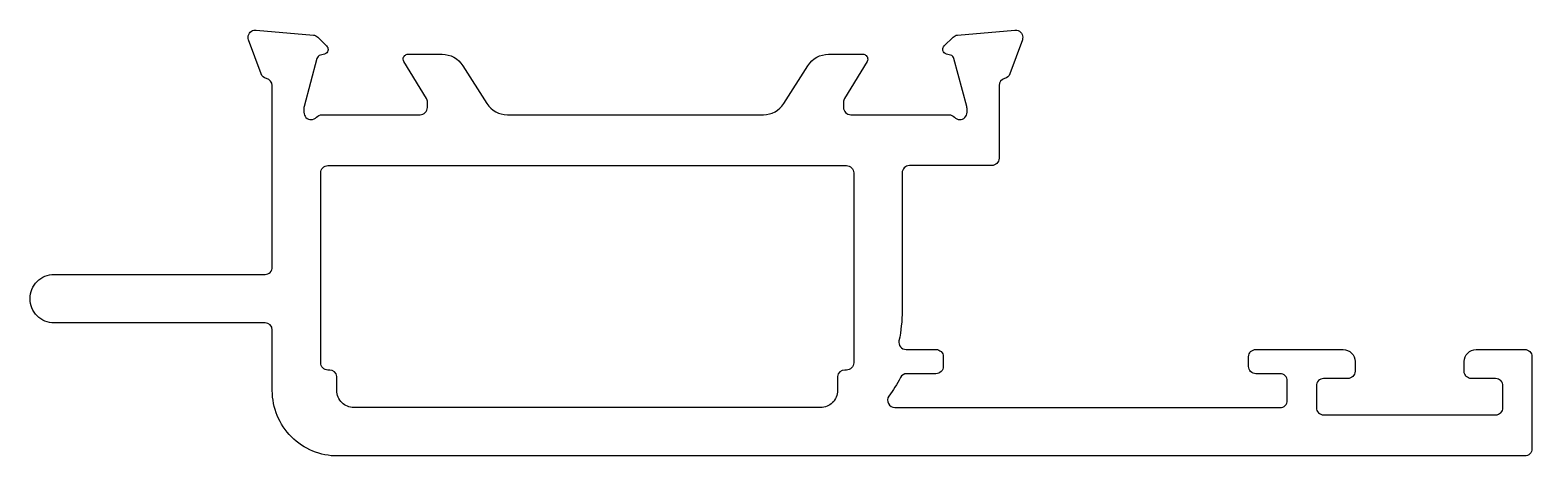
# Model space of a CAD drawing. Header units: millimetres. Extents: x 425.2 to 487.2, y 49 to 66.6.
import ezdxf

# ---------------------------------------------------------------- set-up
doc = ezdxf.new("R2010")
doc.units = ezdxf.units.MM
doc.layers.add('INCE', color=11, linetype='Continuous')

msp = doc.modelspace()

# ---------------------------------------------------------------- linework, layer by layer
at = {"color": 0}
msp.add_lwpolyline([(435.005, 64.626, -0.26206), (434.781, 64.818), (434.267, 66.23, -0.091642), (434.25, 66.331, -0.414214), (434.55, 66.631, -0.02182), (434.576, 66.63), (436.942, 66.423, -0.176327), (437.127, 66.336), (437.491, 65.972, -0.198912), (437.55, 65.831, -0.065543), (437.543, 65.779, -0.267949), (437.402, 65.638), (437.233, 65.593, 0.267949), (437.091, 65.451), (436.56, 63.469, 0.065543), (436.55, 63.392), (436.55, 63.231, 0.414214), (436.85, 62.931, 0.213422), (437.073, 63.031, -0.213422), (437.297, 63.131), (441.35, 63.131, 0.414214), (441.65, 63.431), (441.65, 63.652, 0.137852), (441.606, 63.808), (440.679, 65.327, -0.137852), (440.65, 65.431, -0.414214), (440.85, 65.631), (442.256, 65.631, -0.261413), (443.109, 65.152), (444.107, 63.592, 0.255809), (444.95, 63.131), (455.519, 63.131, 0.255809), (456.361, 63.592), (457.359, 65.152, -0.261413), (458.213, 65.631), (459.626, 65.631, -0.414214), (459.826, 65.431, -0.137852), (459.797, 65.327), (458.87, 63.808, 0.137852), (458.826, 63.652), (458.826, 63.431, 0.415222), (459.126, 63.131), (463.179, 63.131, -0.213422), (463.402, 63.031, 0.213422), (463.626, 62.931, 0.414214), (463.926, 63.231), (463.926, 63.392, 0.065543), (463.916, 63.469), (463.385, 65.451, 0.267949), (463.243, 65.593), (463.074, 65.638, -0.267949), (462.933, 65.779, -0.065543), (462.926, 65.831, -0.198912), (462.985, 65.972), (463.348, 66.336, -0.176327), (463.534, 66.423), (465.9, 66.63, -0.02182), (465.926, 66.631, -0.414214), (466.226, 66.331, -0.091642), (466.209, 66.23), (465.694, 64.818, -0.25459), (465.479, 64.628, 0.349872), (465.246, 64.335), (465.246, 61.331, -0.414214), (464.946, 61.031), (461.546, 61.031, 0.414214), (461.246, 60.731), (461.246, 55.031, -0.051592), (461.117, 53.793, 0.476486), (461.411, 53.431), (462.643, 53.431, -0.414214), (462.943, 53.131), (462.943, 52.731, -0.414214), (462.643, 52.431), (461.439, 52.431, 0.28011), (461.173, 52.269, -0.037433), (460.702, 51.507, 0.612595), (460.945, 51.031), (476.846, 51.031, 0.414214), (477.146, 51.331), (477.146, 52.131, 0.414214), (476.846, 52.431), (475.846, 52.431, -0.414214), (475.546, 52.731), (475.546, 53.131, -0.414214), (475.846, 53.431), (479.446, 53.431, -0.414214), (479.946, 52.931), (479.946, 52.531, -0.414214), (479.646, 52.231), (478.646, 52.231, 0.414214), (478.346, 51.931), (478.346, 51.031, 0.414214), (478.646, 50.731), (485.746, 50.731, 0.414214), (486.046, 51.031), (486.046, 51.931, 0.414214), (485.746, 52.231), (484.746, 52.231, -0.414214), (484.446, 52.531), (484.446, 52.931, -0.414214), (484.946, 53.431), (486.946, 53.431, -0.414214), (487.246, 53.131), (487.246, 49.331, -0.414214), (486.946, 49.031), (437.947, 49.031, -0.414214), (435.247, 51.731), (435.247, 54.236, 0.410935), (434.947, 54.531), (426.246, 54.531, -0.414214), (425.246, 55.531, -0.414214), (426.246, 56.531), (434.946, 56.531, 0.414214), (435.246, 56.831), (435.246, 64.332, 0.357751)], format="xyb", close=True, dxfattribs=at)
at = {"layer": 'INCE', "color": 0}
msp.add_lwpolyline([(457.879, 51.031), (438.613, 51.031, -0.414214), (437.913, 51.731), (437.913, 52.314, 0.384176), (437.615, 52.583), (437.546, 52.583, -0.414214), (437.246, 52.883), (437.246, 60.731, -0.414214), (437.546, 61.031), (458.946, 61.031, -0.414214), (459.246, 60.731), (459.246, 52.883, -0.414214), (458.946, 52.583), (458.877, 52.583, 0.384176), (458.579, 52.314), (458.579, 51.731, -0.414214)], format="xyb", close=True, dxfattribs=at)

doc.saveas('drawing.dxf')
